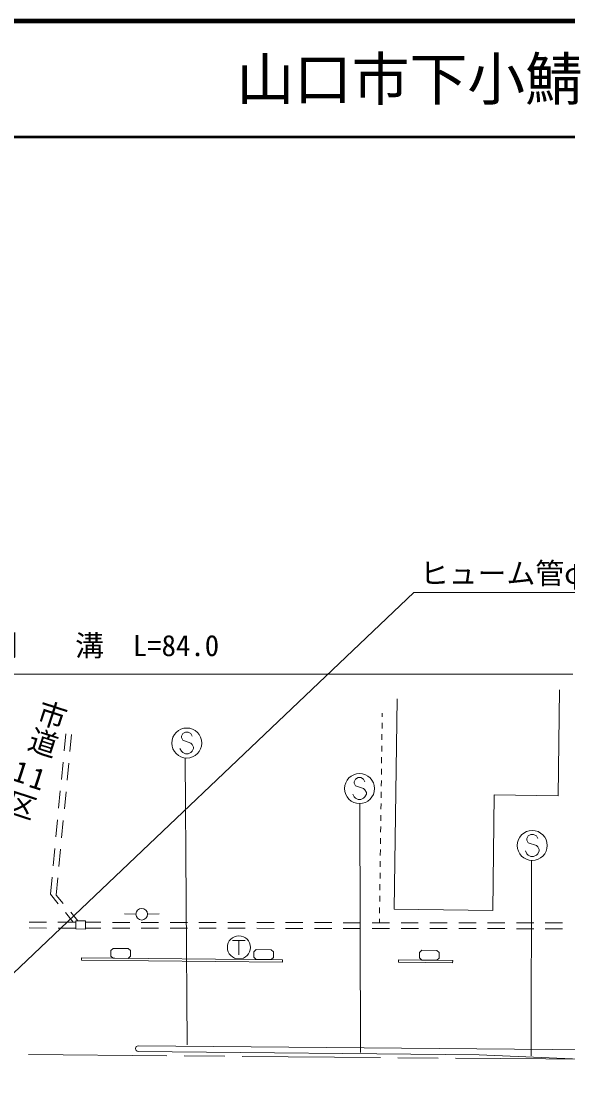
# Model space of a CAD drawing. Units: millimetres, scale not verified. Extents: x 40000 to 680000, y 20000 to 380000.
# Drawn here: x 386388 to 433726, y 287867 to 380000 of the extents above; entities that cross this region are included whole.
import ezdxf
from ezdxf.enums import TextEntityAlignment as Align

# ---------------------------------------------------------------- set-up
doc = ezdxf.new("R2010")
doc.units = ezdxf.units.MM
doc.header["$LTSCALE"] = 1000
doc.linetypes.add('CHAIN', pattern=[18.5, 12, -1.5, 3.5, -1.5])
for name, color, linetype, lineweight in [('M-BGD', 7, 'Continuous', 13), ('M-BGD-EXST', 7, 'Continuous', 13), ('M-BMK', 2, 'CHAIN', 13), ('M-STR-HTXT', 7, 'Continuous', 13), ('M-STR-STRC', 7, 'Continuous', 13), ('M-STR-STRD', 7, 'Continuous', 13), ('M-TTL', 2, 'Continuous', 140), ('M-TTL-LINE', 7, 'Continuous', 50)]:
    doc.layers.add(name, color=color, linetype=linetype, lineweight=lineweight)
doc.layers.add('M-BGD-HTXT', color=7, linetype='Continuous')
doc.layers.add('M-TTL-TXT', color=7, linetype='Continuous')
doc.styles.add('ＭＳ ゴシック', font='')
doc.styles.get('ＭＳ ゴシック').set_extended_font_data('MS Gothic')

msp = doc.modelspace()

# ---------------------------------------------------------------- linework, layer by layer
at = {"layer": 'M-BGD'}
for p, q in [((432903, 312901), (433025, 322090)), ((418945, 321304), (418703, 303082)), ((417654, 319733), (417658, 320065)), ((417640, 318734), (417647, 319233)), ((390238, 318265), (390099, 316799)), ((390736, 318217), (390595, 316735)), ((417627, 317734), (417634, 318234)), ((417613, 316734), (417620, 317234)), ((417600, 315734), (417607, 316234)), ((390005, 315804), (389863, 314311)), ((390501, 315739), (390359, 314246)), ((417587, 314734), (417593, 315234)), ((417573, 313734), (417580, 314234)), ((389768, 313315), (389626, 311822)), ((390264, 313250), (390122, 311757)), ((417560, 312734), (417566, 313234)), ((427230, 302969), (427363, 312975)), ((427363, 312975), (432903, 312901)), ((417546, 311734), (417553, 312234)), ((389531, 310826), (389389, 309333)), ((390027, 310762), (389886, 309268)), ((417533, 310734), (417539, 311234)), ((417519, 309734), (417526, 310234)), ((417506, 308734), (417513, 309234)), ((389295, 308338), (389153, 306844)), ((389791, 308273), (389649, 306780)), ((417492, 307735), (417499, 308234)), ((417479, 306735), (417486, 307235)), ((417466, 305735), (417472, 306235)), ((389058, 305849), (388919, 304384)), ((389554, 305784), (389413, 304301)), ((417452, 304735), (417459, 305235)), ((388919, 304384), (389594, 303551)), ((389413, 304301), (390028, 303570)), ((417439, 303735), (417445, 304235)), ((417425, 302735), (417432, 303235)), ((390223, 302774), (390898, 301940)), ((390672, 302805), (391286, 302074)), ((396324, 302645), (395324, 302663)), ((397323, 302646), (398323, 302665)), ((417414, 301903), (417419, 302235)), ((418703, 303082), (427230, 302969)), ((387068, 301946), (388568, 301944)), ((387086, 301446), (388586, 301444)), ((389568, 301942), (391103, 301940)), ((389586, 301442), (391101, 301440)), ((391101, 301360), (391104, 302075)), ((391955, 301356), (391101, 301360)), ((391104, 302075), (391958, 302071)), ((391958, 302071), (391955, 301356)), ((391955, 301439), (393285, 301437)), ((391957, 301939), (393284, 301937)), ((394284, 301936), (395784, 301933)), ((394285, 301436), (395785, 301433)), ((396784, 301932), (398284, 301930)), ((396785, 301432), (398285, 301430)), ((399284, 301929), (400784, 301926)), ((399285, 301429), (400785, 301426)), ((401784, 301925), (403284, 301923)), ((401785, 301425), (403285, 301423)), ((404284, 301922), (405784, 301919)), ((404285, 301422), (405785, 301419)), ((406784, 301918), (408284, 301916)), ((406785, 301418), (408285, 301416)), ((409284, 301915), (410784, 301912)), ((409285, 301415), (410785, 301412)), ((411784, 301911), (413284, 301909)), ((411785, 301411), (413285, 301409)), ((414284, 301907), (415784, 301905)), ((414285, 301407), (415785, 301405)), ((416784, 301904), (418284, 301902)), ((416785, 301404), (418285, 301402)), ((419284, 301900), (420784, 301898)), ((419285, 301400), (420785, 301398)), ((421784, 301897), (423284, 301895)), ((421785, 301397), (423285, 301395)), ((424284, 301893), (425784, 301891)), ((424285, 301393), (425785, 301391)), ((426784, 301890), (428284, 301888)), ((426785, 301390), (428285, 301388)), ((429284, 301886), (430784, 301884)), ((429285, 301386), (430785, 301384)), ((431784, 301883), (433284, 301881)), ((431785, 301383), (433285, 301381)), ((394138, 299015), (394142, 299498)), ((394344, 299682), (394142, 299498)), ((395646, 299670), (394344, 299682)), ((395646, 299670), (395844, 299483)), ((395840, 299000), (395844, 299483)), ((406730, 299572), (406528, 299389)), ((408032, 299561), (406730, 299572)), ((408032, 299561), (408230, 299374)), ((421099, 299513), (420897, 299330)), ((422401, 299500), (421099, 299513)), ((422401, 299500), (422599, 299312)), ((394337, 298828), (394138, 299015)), ((395638, 298816), (394337, 298828)), ((395638, 298816), (395840, 299000)), ((406524, 298906), (406528, 299389)), ((406723, 298718), (406524, 298906)), ((408024, 298707), (406723, 298718)), ((408024, 298707), (408226, 298891)), ((408226, 298891), (408230, 299374)), ((420892, 298847), (420897, 299330)), ((421090, 298659), (420892, 298847)), ((422392, 298646), (421090, 298659)), ((422392, 298646), (422594, 298829)), ((422594, 298829), (422599, 299312))]:
    msp.add_line(p, q, dxfattribs=at)
msp.add_circle((396823, 302637), 500, dxfattribs=at)
at = {"layer": 'M-BGD-EXST'}
for p, q in [((404690, 300363), (405790, 300363)), ((405240, 300363), (405240, 299113))]:
    msp.add_line(p, q, dxfattribs=at)
msp.add_circle((405240, 299763), 1000, dxfattribs=at)
at = {"layer": 'M-BMK'}
msp.add_line((368511, 290629), (466884, 289813), dxfattribs=at)
at = {"layer": 'M-STR-HTXT'}
msp.add_line((352914, 323450), (434168, 323450), dxfattribs=at)
msp.add_lwpolyline([(383306, 295289), (420404, 330508), (451854, 330508)], dxfattribs=at)
at = {"layer": 'M-STR-STRC'}
for p, q in [((400374, 318297), (400255, 318061)), ((400255, 318061), (400255, 317943)), ((400255, 317943), (400374, 317706)), ((400610, 318415), (400374, 318297)), ((400846, 318415), (400610, 318415)), ((401083, 318297), (400846, 318415)), ((401201, 318061), (401083, 318297)), ((400255, 316761), (400137, 316997)), ((400374, 317706), (401083, 317470)), ((401083, 317470), (401201, 317352)), ((401201, 317352), (401319, 317115)), ((401319, 316997), (401201, 316761)), ((401319, 317115), (401319, 316997)), ((400374, 316643), (400255, 316761)), ((400610, 316525), (400374, 316643)), ((400583, 316149), (400746, 291332)), ((400846, 316525), (400610, 316525)), ((401083, 316643), (400846, 316525)), ((401201, 316761), (401083, 316643)), ((415337, 314352), (415219, 314116)), ((415573, 314471), (415337, 314352)), ((415810, 314471), (415573, 314471)), ((416046, 314352), (415810, 314471)), ((416164, 314116), (416046, 314352)), ((415219, 314116), (415219, 313998)), ((415219, 313998), (415337, 313761)), ((415337, 313761), (416046, 313525)), ((416046, 313525), (416164, 313407)), ((416164, 313407), (416282, 313171)), ((415219, 312816), (415101, 313052)), ((415337, 312698), (415219, 312816)), ((415573, 312580), (415337, 312698)), ((415810, 312580), (415573, 312580)), ((416046, 312698), (415810, 312580)), ((416164, 312816), (416046, 312698)), ((416282, 313052), (416164, 312816)), ((416282, 313171), (416282, 313052)), ((415722, 312199), (415768, 290658)), ((430301, 309421), (430182, 309185)), ((430182, 309185), (430182, 309067)), ((430182, 309067), (430301, 308830)), ((430537, 309539), (430301, 309421)), ((430301, 308830), (431010, 308594)), ((430773, 309539), (430537, 309539)), ((431010, 309421), (430773, 309539)), ((431128, 309185), (431010, 309421)), ((430182, 307885), (430064, 308121)), ((430301, 307767), (430182, 307885)), ((430537, 307648), (430301, 307767)), ((431010, 307767), (430773, 307648)), ((431010, 308594), (431128, 308476)), ((431128, 307885), (431010, 307767)), ((431128, 308476), (431246, 308239)), ((431246, 308121), (431128, 307885)), ((431246, 308239), (431246, 308121)), ((430773, 307648), (430537, 307648)), ((430547, 290379), (430594, 307296))]:
    msp.add_line(p, q, dxfattribs=at)
for centre in [(400728, 317470), (415692, 313525), (430655, 308594)]:
    msp.add_circle(centre, 1300, dxfattribs=at)
at = {"layer": 'M-STR-STRD'}
for p, q in [((391611, 298852), (391609, 298652)), ((391609, 298652), (409009, 298498)), ((391611, 298852), (409011, 298698)), ((409011, 298698), (409009, 298498)), ((419075, 298679), (419073, 298479)), ((419075, 298679), (423759, 298632)), ((423759, 298632), (423757, 298432)), ((419073, 298479), (423757, 298432))]:
    msp.add_line(p, q, dxfattribs=at)
for points in [[(491623, 291838), (438915, 290859), (396511, 291247)], [(396519, 290752), (426048, 290465), (456386, 289166), (567132, 287867)]]:
    msp.add_lwpolyline(points, dxfattribs=at)
msp.add_arc((396535, 291000), 248, 95.48913, 266.43987, dxfattribs=at)
at = {"layer": 'M-TTL'}
msp.add_line((680000, 380000), (40000, 380000), dxfattribs=at)
at = {"layer": 'M-TTL-LINE'}
msp.add_line((40000, 370000), (680000, 370000), dxfattribs=at)

# ---------------------------------------------------------------- texts
at = {"layer": 'M-BGD-HTXT', "style": 'ＭＳ ゴシック'}
for s, p in [('市', (388614, 318478)), ('道', (387854, 316097)), ('1', (385914, 313558)), ('1', (387361, 312991)), ('区', (385954, 310647))]:
    msp.add_text(s, height=1833, rotation=342, dxfattribs=at).set_placement(p, align=Align.BOTTOM_CENTER)
at = {"layer": 'M-STR-HTXT', "style": 'ＭＳ ゴシック'}
for s, p in [('ヒューム管φ600\u3000\u3000L=23.0', (436229, 330708)), ('側\u3000\u3000溝  L=84.0', (393541, 324450))]:
    msp.add_text(s, height=1833, dxfattribs=at).set_placement(p, align=Align.BOTTOM_CENTER)
at = {"layer": 'M-TTL-TXT', "style": 'ＭＳ ゴシック'}
msp.add_text('山口市下小鯖', height=3666, dxfattribs=at).set_placement((405024, 375000), align=Align.MIDDLE_LEFT)

doc.saveas('drawing.dxf')
